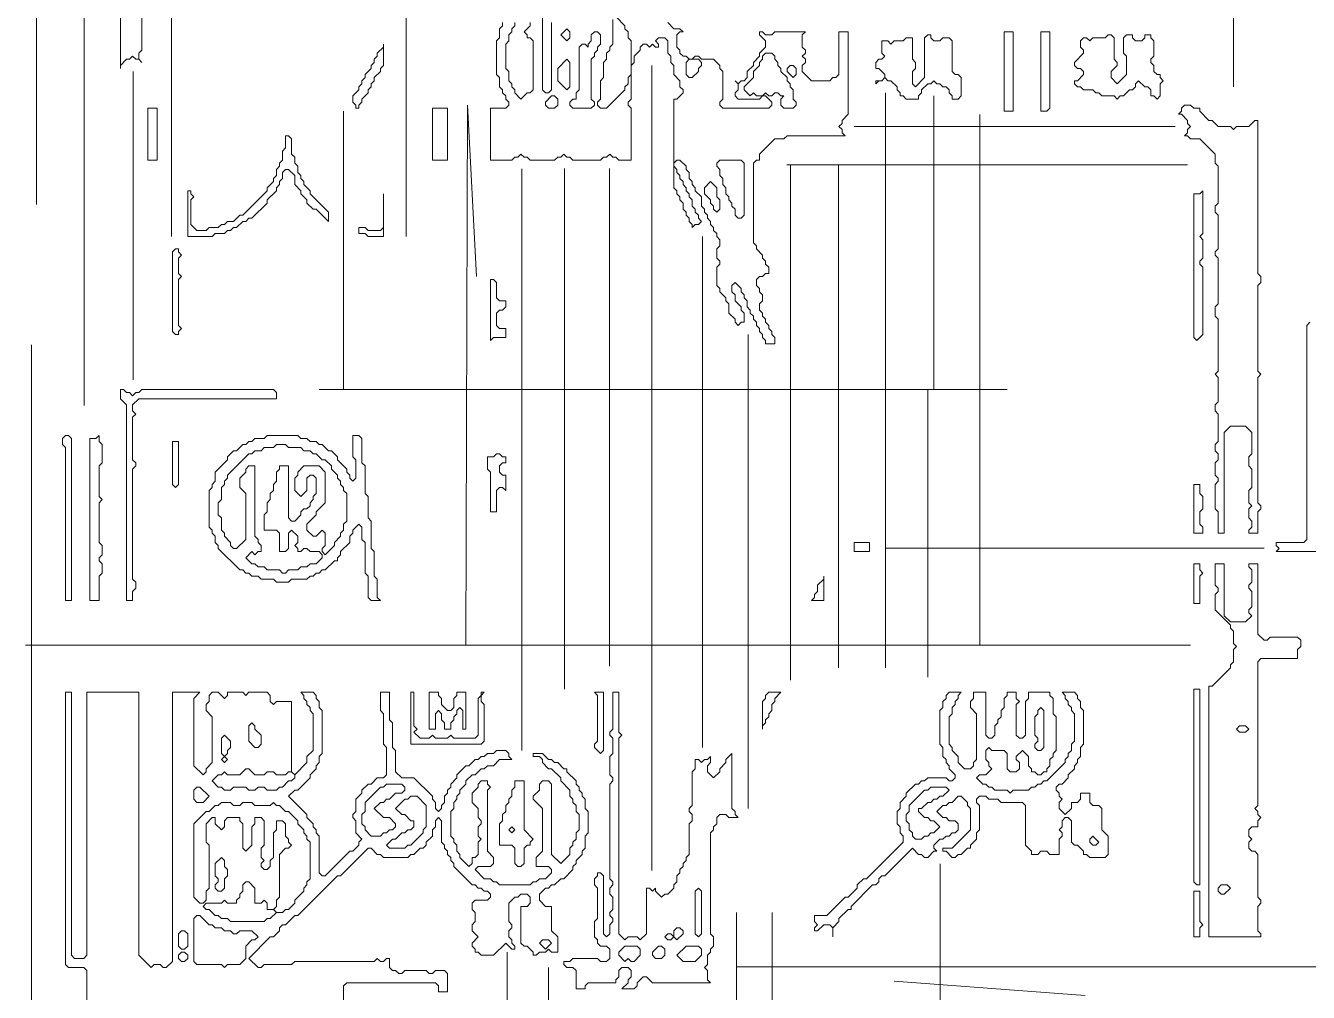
# Model space of a CAD drawing. Header units: millimetres. Extents: x 4 to 412, y 4 to 290.
# Drawn here: x 278.92 to 315.66, y 145.45 to 173.13 of the extents above; entities that cross this region are included whole.
import ezdxf

# ---------------------------------------------------------------- set-up
doc = ezdxf.new("R2010")
doc.units = ezdxf.units.MM
for name, color, linetype, lineweight in [('TRACE_CURVE', 6, 'Continuous', 0), ('TRACE_STRAIGHT', 5, 'Continuous', 0), ('TRACE_TEXT_SYMBOL', 6, 'Continuous', 0)]:
    doc.layers.add(name, color=color, linetype=linetype, lineweight=lineweight)

msp = doc.modelspace()

# ---------------------------------------------------------------- linework, layer by layer
at = {"layer": 'TRACE_CURVE', "color": 6}
for points in [[(292.586, 173.222), (292.586, 173.134), (292.498, 173.047), (292.498, 172.784), (292.411, 172.697), (292.411, 171.733), (292.498, 171.646), (292.498, 171.383), (292.586, 171.295), (292.586, 171.208), (292.673, 171.12), (292.673, 171.033), (292.761, 170.945), (292.761, 170.857), (292.673, 170.77), (292.236, 170.77), (292.236, 169.281), (292.849, 169.281), (292.936, 169.369), (293.024, 169.369), (293.111, 169.456), (293.199, 169.369), (293.286, 169.369), (293.374, 169.281), (294.075, 169.281), (294.162, 169.369), (294.25, 169.369), (294.337, 169.456), (294.425, 169.369), (294.512, 169.369), (294.6, 169.281), (295.388, 169.281), (295.476, 169.369), (295.563, 169.369), (295.651, 169.456), (295.738, 169.369), (295.826, 169.369), (295.914, 169.281), (296.264, 169.281), (296.264, 170.77), (296.176, 170.857), (296.176, 170.945), (296.264, 171.033), (296.264, 171.996), (296.351, 172.084), (296.351, 172.259), (296.527, 172.434), (296.527, 172.521), (296.614, 172.609), (296.702, 172.609), (296.789, 172.521), (296.877, 172.609), (296.965, 172.521), (297.052, 172.521), (297.052, 172.609)], [(293.374, 173.222), (293.374, 173.134), (293.199, 172.959), (293.286, 172.872), (293.286, 172.784), (293.374, 172.784), (293.462, 172.697), (293.462, 171.295), (293.374, 171.208), (293.286, 171.208), (293.111, 171.033), (292.936, 171.208), (292.936, 171.295), (292.849, 171.383), (292.849, 171.471), (292.761, 171.558), (292.761, 171.821), (292.673, 171.908), (292.673, 172.609), (292.761, 172.697), (292.761, 172.872), (292.849, 172.959), (292.849, 173.047), (292.936, 173.134), (292.936, 173.222)], [(293.987, 173.222), (293.987, 171.295), (293.899, 171.208), (293.812, 171.208), (293.724, 171.295), (293.724, 173.397)], [(295.826, 173.397), (296.089, 173.134), (296.089, 173.047), (296.176, 172.959), (296.176, 172.784), (296.264, 172.697), (296.264, 171.733), (296.176, 171.646), (296.176, 171.471), (296.089, 171.383), (296.089, 171.295), (295.563, 170.77), (295.388, 170.77), (295.301, 170.857), (295.301, 170.945), (295.388, 171.033), (295.388, 171.558), (295.476, 171.646), (295.476, 172.084), (295.563, 172.171), (295.563, 172.346), (295.651, 172.434), (295.651, 172.521), (295.738, 172.609), (295.738, 173.31)], [(299.767, 171.996), (299.592, 171.821), (299.592, 171.646), (299.504, 171.558), (299.417, 171.558), (299.329, 171.471), (299.241, 171.558), (299.329, 171.471), (299.329, 171.295), (299.241, 171.208), (299.241, 171.12), (299.329, 171.033), (299.942, 171.033), (300.03, 171.12), (300.117, 171.12), (300.292, 170.945), (300.292, 170.857), (300.205, 170.77), (298.891, 170.77), (298.804, 170.857), (298.804, 170.945), (298.891, 171.033), (298.891, 171.821), (298.804, 171.908), (298.804, 171.996), (298.628, 172.171), (298.278, 172.171), (298.191, 172.259), (298.103, 172.259), (298.015, 172.171), (297.928, 172.171), (297.84, 172.259), (297.753, 172.259), (297.665, 172.346), (297.665, 172.434), (297.578, 172.521), (297.578, 172.872), (297.665, 172.959), (297.753, 172.959), (297.665, 173.047), (297.49, 173.047), (297.315, 173.222)], [(297.052, 172.609), (296.965, 172.697), (297.052, 172.784), (297.227, 172.784), (297.315, 172.697), (297.315, 172.346), (297.402, 172.259), (297.402, 172.084), (297.49, 171.996), (297.49, 171.733), (297.665, 171.558), (297.665, 171.383), (297.753, 171.295), (297.753, 171.208), (297.578, 171.033), (297.49, 171.033), (297.49, 168.493), (297.578, 168.405), (297.578, 168.318), (297.665, 168.23), (297.665, 168.143), (297.753, 168.055), (297.753, 167.88), (297.84, 167.792), (297.84, 167.705), (297.928, 167.617), (297.928, 167.53), (298.015, 167.442), (298.015, 167.355), (298.103, 167.442), (298.191, 167.442), (298.278, 167.53), (298.191, 167.617), (298.191, 167.705), (298.103, 167.792), (298.103, 167.88), (298.015, 167.968), (298.015, 168.143), (297.928, 168.23), (297.928, 168.318), (297.84, 168.405), (297.84, 168.493), (297.753, 168.581), (297.753, 168.668), (297.665, 168.756), (297.665, 168.843), (297.578, 168.931), (297.578, 169.018), (297.49, 169.106), (297.49, 169.194), (297.578, 169.281), (297.665, 169.281), (297.84, 169.106), (297.84, 169.018), (297.928, 168.931), (297.928, 168.756), (298.015, 168.668), (298.015, 168.581), (298.103, 168.493), (298.103, 168.405), (298.278, 168.23), (298.278, 167.968), (298.366, 167.88), (298.366, 167.792)], [(300.03, 164.902), (299.942, 164.99), (299.942, 165.165), (300.03, 165.253), (300.03, 165.428), (299.942, 165.515), (299.942, 165.603), (299.854, 165.691), (299.854, 165.866), (299.942, 165.953), (300.03, 165.953), (300.117, 166.041), (300.205, 166.041), (300.205, 166.216), (300.117, 166.304), (300.117, 166.391), (300.03, 166.479), (300.03, 166.566), (299.854, 166.742), (299.854, 166.829), (299.767, 166.917), (299.767, 169.194), (299.854, 169.281), (299.942, 169.281), (299.942, 169.456), (300.38, 169.894), (300.643, 169.894), (300.73, 169.982), (302.394, 169.982), (302.307, 170.069), (302.307, 170.157), (302.219, 170.244), (302.307, 170.332), (302.307, 170.42), (302.482, 170.595), (302.482, 172.959), (302.219, 172.959), (302.219, 171.733), (302.131, 171.646), (302.044, 171.646), (301.956, 171.558), (301.431, 171.558), (301.168, 171.821), (301.168, 171.996), (301.256, 172.084), (301.256, 172.171), (301.168, 172.259), (301.256, 172.346), (301.256, 172.434), (301.168, 172.521), (301.168, 172.872), (301.256, 172.959), (300.38, 172.959), (300.292, 172.872), (300.117, 172.872), (300.03, 172.959), (299.942, 172.959), (299.942, 172.872), (300.117, 172.697), (300.117, 172.521), (299.942, 172.346), (299.942, 172.259), (299.767, 172.084), (299.767, 171.996)], [(298.366, 167.792), (298.453, 167.705), (298.453, 167.617), (298.541, 167.53), (298.541, 167.442), (298.628, 167.355), (298.628, 167.267), (298.716, 167.179), (298.716, 167.092), (298.804, 167.004), (298.804, 166.829), (298.716, 166.742), (298.716, 166.479), (298.804, 166.391), (298.804, 166.304), (298.716, 166.216), (298.716, 165.691), (298.804, 165.603), (298.804, 165.515), (298.979, 165.34), (298.979, 165.253), (299.066, 165.165), (299.066, 164.902), (299.241, 164.727), (299.241, 164.64), (299.329, 164.552), (299.417, 164.64), (299.504, 164.64), (299.504, 164.902), (299.417, 164.99), (299.417, 165.078), (299.241, 165.253), (299.241, 165.428), (299.154, 165.515), (299.154, 165.691), (299.241, 165.778), (299.417, 165.603), (299.417, 165.515), (299.504, 165.428), (299.504, 165.34), (299.592, 165.253), (299.592, 165.078), (299.679, 164.99), (299.679, 164.902), (299.767, 164.815), (299.767, 164.727), (299.854, 164.64), (299.854, 164.552), (299.942, 164.465), (299.942, 164.377), (300.03, 164.289), (300.03, 164.202), (300.117, 164.114), (300.117, 164.027), (300.38, 164.027), (300.38, 164.202), (300.292, 164.289), (300.292, 164.377), (300.205, 164.465), (300.205, 164.552), (300.117, 164.64), (300.117, 164.727), (300.03, 164.815), (300.03, 164.902)], [(315.705, 164.64), (315.618, 164.552), (315.618, 158.422), (315.53, 158.334), (314.742, 158.334), (314.742, 158.247), (314.83, 158.159), (314.742, 158.072), (320.96, 158.072)], [(280.063, 154.043), (280.063, 146.249), (280.15, 146.162), (280.588, 146.162), (280.676, 146.074), (280.676, 144.76)], [(282.865, 146.162), (282.777, 146.249), (282.602, 146.249), (282.515, 146.162), (282.164, 146.512), (282.164, 154.043), (280.676, 154.043), (280.676, 146.512), (280.588, 146.424), (280.325, 146.424), (280.238, 146.512), (280.238, 154.043), (280.063, 154.043)], [(287.244, 150.102), (287.156, 150.19), (287.156, 150.278), (286.981, 150.453), (286.981, 150.54), (286.456, 151.066), (286.631, 151.241), (286.718, 151.241), (287.069, 151.591), (287.069, 151.679), (287.244, 151.854), (287.244, 151.941), (287.331, 152.029), (287.331, 152.204), (287.419, 152.292), (287.419, 153.518), (287.331, 153.605), (287.331, 153.781), (287.244, 153.868), (287.244, 153.956), (287.156, 154.043), (286.806, 154.043), (286.893, 153.956), (286.893, 153.868), (286.981, 153.781), (286.981, 153.693), (287.069, 153.605), (287.069, 153.518), (287.156, 153.43), (287.156, 152.379), (286.981, 152.204), (286.981, 152.029), (286.631, 151.679), (286.543, 151.766), (286.543, 153.781), (286.105, 153.781), (286.018, 153.693), (285.93, 153.781), (285.93, 153.956), (285.843, 154.043), (285.317, 154.043), (285.23, 153.956), (285.142, 154.043), (284.704, 154.043), (284.704, 153.956), (284.617, 153.868), (284.441, 154.043), (284.266, 154.043), (284.179, 153.956), (284.179, 153.781), (284.091, 153.693), (284.091, 153.518), (284.266, 153.343), (284.266, 152.029), (284.091, 151.854), (284.091, 151.766), (284.004, 151.679), (283.741, 151.941), (283.741, 153.868), (283.916, 154.043), (283.128, 154.043), (283.128, 146.337), (282.953, 146.162), (282.865, 146.162)], [(292.761, 152.204), (292.761, 152.292), (292.673, 152.379), (292.411, 152.379), (292.323, 152.292), (292.148, 152.292), (292.06, 152.204), (291.973, 152.204), (291.885, 152.117), (291.798, 152.117), (291.622, 151.941), (291.535, 151.941), (291.272, 151.679), (291.272, 151.591), (291.097, 151.416), (291.097, 151.328), (291.009, 151.241), (291.009, 151.153), (290.922, 151.066), (290.922, 150.891), (290.834, 150.803), (290.834, 150.715), (290.747, 150.628), (290.659, 150.715), (290.659, 150.891), (290.572, 150.978), (290.572, 151.066), (290.046, 151.591), (289.696, 151.591), (289.521, 151.766), (289.521, 152.379), (289.433, 152.467), (289.433, 153.167), (289.346, 153.255), (289.346, 154.043), (289.083, 154.043), (289.083, 153.518), (289.17, 153.43), (289.17, 152.554), (289.258, 152.467), (289.258, 151.679), (289.17, 151.591), (288.995, 151.591), (288.82, 151.416), (288.733, 151.416), (288.557, 151.241), (288.557, 151.153), (288.382, 150.978), (288.382, 150.628), (288.295, 150.54), (288.295, 150.453), (288.382, 150.365), (288.382, 150.015), (288.557, 149.84), (288.47, 149.752), (288.47, 149.665), (288.295, 149.489), (288.207, 149.489), (287.506, 148.789), (287.419, 148.789), (287.331, 148.876), (287.331, 149.927), (287.244, 150.015), (287.244, 150.102)], [(293.987, 148.876), (293.812, 148.701), (293.637, 148.701), (293.549, 148.614), (293.462, 148.614), (293.374, 148.526), (292.498, 148.526), (292.411, 148.614), (292.323, 148.614), (292.236, 148.701), (292.06, 148.701), (291.798, 148.964), (291.885, 149.051), (292.236, 149.051), (292.323, 149.139), (292.323, 149.314), (292.148, 149.489), (292.148, 151.241), (292.236, 151.328), (292.148, 151.416), (292.148, 151.504), (291.973, 151.504), (291.885, 151.416), (291.885, 151.328), (291.71, 151.153), (291.71, 150.891), (291.885, 150.715), (291.885, 150.453), (291.973, 150.365), (291.973, 150.278), (291.885, 150.19), (291.885, 149.927), (291.973, 149.84), (291.885, 149.752), (291.885, 149.402), (291.798, 149.314), (291.71, 149.314), (291.71, 149.139), (291.622, 149.051), (291.36, 149.314), (291.36, 149.402), (291.272, 149.489), (291.272, 149.665), (291.185, 149.752), (291.185, 149.84), (291.097, 149.927), (291.097, 150.628), (291.185, 150.715), (291.185, 150.891), (291.272, 150.978), (291.272, 151.066), (291.36, 151.153), (291.36, 151.241), (291.535, 151.416), (291.535, 151.504), (291.71, 151.679), (291.798, 151.679), (291.973, 151.854), (292.06, 151.854), (292.148, 151.941), (292.323, 151.941), (292.498, 152.117), (292.849, 152.117), (292.761, 152.204)], [(294.6, 149.051), (294.688, 149.139), (294.688, 149.227), (294.863, 149.402), (294.863, 149.489), (294.95, 149.577), (294.95, 149.927), (295.038, 150.015), (295.038, 150.628), (294.95, 150.715), (294.95, 150.978), (294.863, 151.066), (294.863, 151.153), (294.775, 151.241), (294.775, 151.328), (294.688, 151.416), (294.688, 151.504), (294.425, 151.766), (294.425, 151.854), (294.337, 151.854), (294.162, 152.029), (294.075, 152.029), (293.987, 152.117), (293.899, 152.117), (293.724, 152.292), (293.462, 152.292), (293.462, 152.204), (293.637, 152.204), (293.724, 152.117), (293.724, 152.029), (293.899, 151.854), (293.987, 151.854), (294.25, 151.591), (294.25, 151.504), (294.512, 151.241), (294.512, 151.066), (294.6, 150.978), (294.6, 150.891), (294.688, 150.803), (294.688, 150.628), (294.775, 150.54), (294.775, 150.102), (294.688, 150.015), (294.688, 149.84), (294.6, 149.752), (294.6, 149.665), (294.512, 149.577), (294.512, 149.402), (294.25, 149.139), (293.987, 149.402), (293.987, 151.416), (293.899, 151.504), (293.724, 151.504), (293.637, 151.416), (293.637, 151.241), (293.462, 151.066), (293.462, 150.978), (293.724, 150.715), (293.724, 149.489), (293.549, 149.314), (293.549, 149.051), (293.899, 149.051), (293.987, 148.964), (293.987, 148.876)], [(285.405, 150.19), (285.405, 149.665), (285.23, 149.489), (285.142, 149.577), (285.142, 150.278), (285.054, 150.365), (285.054, 150.453), (284.704, 150.453), (284.617, 150.365), (284.617, 150.19), (284.529, 150.102), (284.354, 150.278), (284.354, 150.453), (284.266, 150.453), (284.091, 150.278), (284.091, 149.752), (284.179, 149.665), (284.179, 148.438), (284.091, 148.351), (284.091, 148.088), (284.004, 148.001), (283.916, 148.001), (283.741, 148.176), (283.741, 150.278), (284.091, 150.628), (284.179, 150.628), (284.354, 150.803), (284.441, 150.803)], [(284.441, 150.803), (284.529, 150.891), (284.792, 150.891), (284.879, 150.803), (285.054, 150.803), (285.142, 150.891), (285.405, 150.891), (285.492, 150.803), (285.93, 150.803), (286.018, 150.891), (286.105, 150.803), (286.193, 150.803), (286.368, 150.628), (286.456, 150.628), (286.718, 150.365), (286.718, 150.278), (286.893, 150.102), (286.893, 150.015), (286.981, 149.927), (286.981, 149.84), (287.069, 149.752), (287.069, 148.701), (286.981, 148.614), (286.981, 148.526), (286.893, 148.438), (286.893, 148.351), (286.631, 148.088), (286.631, 148.001), (286.456, 147.825), (286.368, 147.825), (286.28, 147.738), (286.105, 147.738), (286.018, 147.825), (286.105, 147.913), (286.105, 148.088), (286.193, 148.176), (286.193, 149.402), (286.368, 149.577), (286.456, 149.577), (286.543, 149.665), (286.456, 149.752), (286.456, 149.84), (286.368, 149.927), (286.368, 150.278), (286.28, 150.365), (286.105, 150.365), (286.105, 150.102), (286.018, 150.015), (286.018, 149.314), (285.93, 149.227), (285.93, 149.051), (285.843, 148.964), (285.755, 148.964), (285.667, 149.051), (285.667, 149.139), (285.755, 149.227), (285.667, 149.314), (285.667, 149.577), (285.755, 149.665), (285.755, 150.365), (285.667, 150.453), (285.492, 150.453), (285.492, 150.278), (285.405, 150.19)], [(290.572, 145.986), (290.484, 145.986), (290.396, 146.074), (289.783, 146.074), (289.696, 145.986), (289.608, 145.986), (289.521, 146.074), (289.433, 146.074), (289.346, 146.162), (289.346, 146.424), (289.258, 146.424), (289.17, 146.337), (289.083, 146.337), (288.995, 146.424), (288.908, 146.337), (286.631, 146.337), (286.543, 146.249), (285.755, 146.249), (285.667, 146.162), (285.58, 146.162), (285.317, 146.424), (285.93, 147.037), (286.018, 147.037), (286.193, 147.212), (286.193, 147.3), (286.28, 147.388), (286.368, 147.388), (286.631, 147.65), (286.718, 147.65), (287.857, 148.789), (287.944, 148.789), (288.733, 149.577), (288.82, 149.577), (288.995, 149.402), (289.083, 149.402), (289.17, 149.314), (289.871, 149.314), (289.959, 149.402), (290.046, 149.402), (290.221, 149.577), (290.309, 149.577), (290.396, 149.665), (290.396, 149.752), (290.572, 149.927), (290.572, 150.102), (290.659, 150.19), (290.659, 150.365), (290.747, 150.453), (290.834, 150.365), (290.834, 149.752), (290.922, 149.665), (290.922, 149.577), (291.009, 149.489), (291.009, 149.402), (291.097, 149.314), (291.097, 149.227), (291.185, 149.139), (291.185, 149.051), (291.71, 148.526), (291.798, 148.526), (291.885, 148.438), (291.973, 148.438), (292.06, 148.351), (292.148, 148.351)], [(292.148, 148.351), (292.236, 148.263), (292.236, 148.176), (292.148, 148.088), (291.798, 148.088), (291.71, 148.001), (291.71, 147.825), (291.798, 147.738), (291.798, 147.475), (291.71, 147.388), (291.71, 147.212), (291.885, 147.037), (291.71, 146.862), (291.71, 146.775), (291.798, 146.687), (291.798, 146.599), (291.885, 146.599), (291.973, 146.512), (292.323, 146.512), (292.673, 146.862), (292.849, 146.687), (292.936, 146.687), (292.936, 146.775), (292.849, 146.862), (292.849, 146.95), (292.761, 147.037), (292.761, 147.212), (292.849, 147.3), (292.849, 147.388), (292.761, 147.475), (292.761, 148.001), (292.936, 148.176), (293.024, 148.176), (293.111, 148.263), (293.286, 148.263), (293.374, 148.176), (293.374, 148.001), (293.286, 147.913), (293.111, 147.913), (293.111, 146.862), (293.199, 146.775), (293.286, 146.775), (293.462, 146.599), (293.462, 146.512), (293.549, 146.512), (293.637, 146.599), (293.812, 146.599), (293.899, 146.687), (293.987, 146.599), (294.162, 146.599), (294.162, 147.037), (293.987, 147.212), (293.987, 147.913), (293.812, 147.913), (293.637, 148.088), (293.637, 148.263), (293.812, 148.438), (293.899, 148.438), (293.987, 148.526), (294.075, 148.526), (294.25, 148.701), (294.337, 148.701), (294.6, 148.964), (294.6, 149.051)], [(288.032, 145.111), (288.032, 145.636), (288.12, 145.724), (290.659, 145.724), (290.747, 145.636), (290.747, 145.461), (291.009, 145.461), (291.009, 145.986), (290.922, 146.074), (290.659, 146.074), (290.572, 145.986)]]:
    msp.add_lwpolyline(points, dxfattribs=at)
for points in [[(294.425, 173.047), (294.512, 172.959), (294.512, 172.784), (294.425, 172.697), (294.25, 172.872)], [(295.125, 172.872), (295.213, 172.959), (295.301, 172.959), (295.388, 172.872), (295.388, 172.609), (295.301, 172.521), (295.301, 172.434), (295.213, 172.346), (295.213, 172.259), (295.125, 172.171), (295.125, 171.033), (295.213, 170.945), (295.213, 170.857), (295.125, 170.77), (294.6, 170.77), (294.512, 170.857), (294.512, 170.945), (294.6, 171.033), (294.688, 171.033), (294.688, 171.208), (294.775, 171.295), (294.775, 172.521), (294.863, 172.609), (294.95, 172.609), (295.038, 172.521), (295.038, 172.609), (295.125, 172.697)], [(300.03, 172.259), (300.117, 172.346), (300.292, 172.346), (300.38, 172.259), (300.38, 172.171), (300.467, 172.084), (300.467, 171.996), (300.555, 171.908), (300.555, 171.821), (300.73, 171.646), (300.73, 171.558), (300.818, 171.471), (300.818, 171.383), (300.905, 171.295), (300.905, 171.033), (300.993, 170.945), (300.993, 170.857), (300.905, 170.77), (300.643, 170.77), (300.555, 170.857), (300.555, 171.033), (300.643, 171.12), (300.555, 171.12), (300.467, 171.208), (300.38, 171.208), (300.292, 171.12), (300.205, 171.12), (300.117, 171.208), (300.03, 171.12), (299.854, 171.12), (299.767, 171.208), (299.679, 171.12), (299.504, 171.295), (299.504, 171.383), (299.767, 171.646), (299.767, 171.821), (299.942, 171.996), (299.942, 172.084), (300.03, 172.171)], [(294.425, 172.171), (294.512, 172.084), (294.512, 171.383), (294.425, 171.295), (294.162, 171.558), (294.162, 171.908)], [(297.84, 172.084), (297.928, 172.171), (298.191, 172.171), (298.278, 172.084), (298.278, 171.996), (298.191, 171.908), (298.191, 171.821), (298.015, 171.646), (297.928, 171.646), (297.84, 171.733)], [(300.73, 171.908), (300.818, 171.996), (300.905, 171.996), (300.993, 171.908), (300.993, 171.733), (300.905, 171.646), (300.73, 171.821)], [(293.987, 171.12), (294.075, 171.12), (294.162, 171.033), (294.162, 170.857), (294.075, 170.77), (293.899, 170.77), (293.812, 170.857), (293.812, 170.945)], [(298.716, 169.194), (298.804, 169.281), (299.417, 169.281), (299.504, 169.194), (299.504, 167.705), (299.417, 167.617), (299.329, 167.617), (299.241, 167.705), (299.241, 167.88), (299.154, 167.968), (299.154, 168.055), (299.066, 168.143), (299.066, 168.23), (298.979, 168.318), (298.979, 168.493), (298.891, 168.581), (298.891, 168.756), (298.804, 168.843), (298.804, 169.018), (298.716, 169.106)], [(298.541, 168.668), (298.716, 168.493), (298.716, 168.23), (298.804, 168.143), (298.804, 167.88), (298.716, 167.792), (298.628, 167.88), (298.628, 167.968), (298.541, 168.055), (298.541, 168.143), (298.366, 168.318), (298.366, 168.493)], [(285.317, 153.08), (285.405, 153.167), (285.492, 153.08), (285.492, 152.992), (285.667, 152.817), (285.667, 152.554), (285.58, 152.467), (285.492, 152.467), (285.317, 152.642)], [(284.529, 152.73), (284.617, 152.817), (284.792, 152.642), (284.792, 152.467), (284.704, 152.379), (284.704, 152.292), (284.617, 152.204), (284.529, 152.292)], [(284.529, 152.117), (284.617, 152.204), (284.704, 152.117), (284.617, 152.029)], [(285.23, 151.854), (285.317, 151.854), (285.492, 151.679), (285.755, 151.679), (285.843, 151.766), (286.018, 151.766), (286.105, 151.679), (286.368, 151.679), (286.456, 151.766), (286.543, 151.766), (286.631, 151.679), (286.631, 151.591), (286.543, 151.504), (286.456, 151.504), (286.28, 151.328), (286.193, 151.328), (286.105, 151.241), (285.843, 151.241), (285.755, 151.328), (285.58, 151.328), (285.492, 151.241), (285.317, 151.241), (285.23, 151.328), (284.879, 151.328), (284.792, 151.241), (284.617, 151.241), (284.529, 151.328), (284.441, 151.328), (284.266, 151.504), (284.441, 151.679), (284.529, 151.679), (284.617, 151.766), (284.704, 151.679), (285.054, 151.679)], [(289.17, 151.328), (289.258, 151.416), (289.696, 151.416), (289.783, 151.328), (289.783, 151.241), (289.696, 151.153), (289.521, 151.153), (289.346, 150.978), (289.258, 150.978), (289.17, 150.891), (289.083, 150.891), (288.908, 150.715), (289.17, 150.453), (289.346, 150.453), (289.521, 150.278), (289.521, 150.19), (289.433, 150.102), (289.346, 150.102), (289.258, 150.015), (289.17, 150.015), (289.083, 149.927), (288.82, 149.927), (288.645, 150.102), (288.645, 150.19), (288.557, 150.278), (288.557, 150.54), (288.645, 150.628), (288.645, 150.891), (289.083, 151.328)], [(283.741, 151.241), (283.828, 151.328), (283.916, 151.328), (284.179, 151.066), (284.004, 150.891), (283.828, 150.891), (283.741, 150.978)], [(289.871, 150.978), (289.959, 151.066), (290.134, 151.066), (290.396, 150.803), (290.396, 150.19), (290.309, 150.102), (290.309, 150.015), (289.959, 149.665), (289.871, 149.665), (289.783, 149.577), (289.346, 149.577), (289.258, 149.665), (289.433, 149.84), (289.521, 149.84), (289.696, 150.015), (289.783, 150.015), (289.871, 150.102), (289.959, 150.102), (290.046, 150.19), (290.046, 150.365), (289.959, 150.365), (289.783, 150.54), (289.696, 150.54), (289.521, 150.715), (289.783, 150.978)], [(284.529, 149.314), (284.617, 149.227), (284.617, 149.051), (284.704, 148.964), (284.704, 148.789), (284.617, 148.701), (284.617, 148.438), (284.529, 148.351), (284.441, 148.351), (284.354, 148.438), (284.354, 148.526), (284.441, 148.614), (284.441, 148.701), (284.354, 148.789), (284.354, 149.139)], [(285.142, 148.526), (285.23, 148.614), (285.317, 148.614), (285.492, 148.438), (285.492, 148.001), (285.667, 148.001), (285.755, 148.088), (285.843, 148.001), (285.843, 147.825), (286.018, 147.825), (286.105, 147.738), (285.93, 147.563), (285.843, 147.563), (285.755, 147.475), (284.792, 147.475), (284.704, 147.563), (284.529, 147.563), (284.441, 147.65), (284.354, 147.65), (284.179, 147.825), (284.091, 147.825), (284.004, 147.913), (284.091, 148.001), (284.529, 148.001), (284.617, 148.088), (284.704, 148.001), (284.967, 148.001), (284.967, 148.088), (285.054, 148.176), (285.054, 148.263), (285.142, 148.351)], [(283.741, 147.563), (283.828, 147.65), (283.916, 147.65), (284.179, 147.388), (284.266, 147.388), (284.354, 147.3), (284.529, 147.3), (284.617, 147.212), (284.792, 147.212), (284.879, 147.125), (284.967, 147.125), (285.054, 147.212), (285.405, 147.212), (285.58, 147.037), (285.492, 146.95), (285.405, 146.95), (285.23, 146.775), (285.23, 146.424), (285.054, 146.249), (284.704, 146.249), (284.617, 146.162), (284.529, 146.249), (283.828, 146.249), (283.741, 146.337)], [(283.303, 147.125), (283.39, 147.212), (283.478, 147.212), (283.566, 147.125), (283.566, 146.775), (283.478, 146.687), (283.39, 146.687), (283.303, 146.775)], [(293.637, 146.862), (293.724, 146.95), (293.899, 146.95), (293.987, 146.862), (293.812, 146.687)], [(283.303, 146.512), (283.39, 146.599), (283.478, 146.599), (283.566, 146.512), (283.566, 146.424), (283.478, 146.337), (283.39, 146.337), (283.303, 146.424)]]:
    msp.add_lwpolyline(points, close=True, dxfattribs=at)
at = {"layer": 'TRACE_STRAIGHT', "color": 5}
for p, q in [((279.232, 189.418), (279.232, 168.017)), ((313.516, 186.533), (313.516, 171.383)), ((283.106, 179.615), (283.106, 167.092)), ((280.598, 177.169), (280.598, 162.259)), ((289.827, 173.835), (289.827, 167.092)), ((296.86, 171.991), (296.86, 148.941)), ((282.008, 171.821), (282.008, 162.99)), ((303.549, 171.209), (303.549, 154.745)), ((291.534, 155.395), (291.579, 170.858)), ((291.579, 170.858), (291.841, 165.953)), ((304.934, 171.12), (304.934, 162.713)), ((288.032, 170.682), (288.032, 162.713)), ((306.25, 170.594), (306.25, 155.395)), ((302.657, 170.244), (311.852, 170.244)), ((293.131, 169.035), (293.131, 152.379)), ((294.357, 169.04), (294.357, 154.131)), ((295.65, 169.04), (295.65, 154.787)), ((300.726, 169.15), (312.198, 169.15)), ((300.832, 169.15), (300.832, 154.394)), ((302.206, 169.15), (302.206, 154.745)), ((298.306, 167.092), (298.306, 152.467)), ((299.617, 164.289), (299.617, 150.715)), ((279.09, 163.994), (279.09, 141.121)), ((287.331, 162.713), (307.036, 162.713)), ((304.759, 162.713), (304.759, 154.481)), ((303.549, 158.167), (314.392, 158.167)), ((278.924, 155.395), (312.29, 155.395)), ((305.118, 149.128), (305.118, 143.873)), ((299.284, 147.738), (299.284, 134.513)), ((300.303, 147.738), (300.303, 106.403)), ((292.717, 146.599), (292.717, 140.907)), ((293.899, 146.162), (293.899, 138.367)), ((299.284, 146.183), (322.843, 146.183)), ((303.795, 145.767), (309.269, 145.357))]:
    msp.add_line(p, q, dxfattribs=at)
at = {"layer": 'TRACE_TEXT_SYMBOL', "color": 6}
for points in [[(281.639, 176.637), (281.639, 171.908), (281.639, 171.996), (281.814, 172.171), (281.902, 172.171), (281.989, 172.259), (282.077, 172.171), (282.164, 172.171), (282.252, 172.084), (282.164, 172.171), (282.164, 172.346), (282.252, 172.434), (282.252, 174.973), (282.34, 175.061), (282.69, 175.061), (282.69, 175.149), (282.602, 175.236), (282.515, 175.236), (282.427, 175.149), (282.34, 175.149), (282.252, 175.236), (282.252, 176.637)], [(306.948, 172.959), (306.948, 170.682), (307.211, 170.682), (307.211, 172.959)], [(307.999, 172.959), (307.999, 170.682), (308.174, 170.682), (308.262, 170.77), (308.262, 172.959)], [(289.17, 172.609), (289.17, 172.521), (288.995, 172.346), (288.995, 172.259), (288.908, 172.171), (288.908, 172.084), (288.82, 171.996), (288.82, 171.908), (288.645, 171.733), (288.645, 171.646), (288.557, 171.558), (288.557, 171.471), (288.47, 171.383), (288.47, 171.295), (288.295, 171.12), (288.295, 170.945), (288.382, 170.857), (288.382, 170.77), (288.47, 170.77), (288.47, 170.857), (288.557, 170.945), (288.557, 171.033), (288.733, 171.208), (288.733, 171.295), (288.82, 171.383), (288.82, 171.471), (288.908, 171.558), (288.908, 171.646), (289.083, 171.821), (289.083, 171.908), (289.17, 171.996)], [(282.427, 170.77), (282.427, 169.281), (282.69, 169.281), (282.69, 170.77)], [(290.572, 170.77), (290.572, 169.281), (291.009, 169.281), (291.009, 170.77)], [(289.17, 168.318), (289.17, 167.355), (289.083, 167.267), (288.733, 167.267), (288.645, 167.355), (288.47, 167.355), (288.47, 167.179), (288.645, 167.179), (288.733, 167.092), (289.17, 167.092)], [(312.64, 168.405), (312.553, 168.318), (312.378, 168.318), (312.378, 164.202), (312.465, 164.114), (312.64, 164.289), (312.64, 166.216), (312.553, 166.304), (312.553, 166.391), (312.64, 166.479), (312.64, 167.004), (312.553, 167.092), (312.64, 167.179)], [(283.215, 166.742), (283.128, 166.654), (283.128, 164.377), (283.215, 164.289), (283.303, 164.289), (283.303, 164.377), (283.39, 164.465), (283.303, 164.552), (283.303, 165.866), (283.39, 165.953), (283.303, 166.041), (283.303, 166.479), (283.39, 166.566), (283.303, 166.654), (283.303, 166.742)], [(292.236, 165.866), (292.236, 164.114), (292.323, 164.202), (292.673, 164.202), (292.673, 164.465), (292.498, 164.465), (292.411, 164.552), (292.411, 164.902), (292.498, 164.99), (292.586, 164.99), (292.673, 165.078), (292.673, 165.253), (292.498, 165.253), (292.411, 165.34), (292.411, 165.778), (292.323, 165.866)], [(281.639, 162.713), (281.639, 162.45), (281.814, 162.275), (281.814, 156.67), (281.989, 156.67), (281.989, 156.933), (282.077, 157.021), (282.077, 157.196), (281.989, 157.283), (281.989, 160.436), (282.077, 160.524), (282.077, 160.611), (281.989, 160.699), (281.989, 161.925), (282.077, 162.012), (281.989, 162.1), (281.989, 162.275), (282.164, 162.45), (286.105, 162.45), (286.105, 162.626), (286.018, 162.713), (282.252, 162.713), (282.164, 162.626), (282.077, 162.626), (281.989, 162.538), (281.902, 162.626), (281.814, 162.626), (281.727, 162.713)], [(280.063, 161.399), (279.975, 161.312), (279.975, 161.137), (280.063, 161.049), (280.063, 156.67), (280.238, 156.67), (280.238, 161.312), (280.15, 161.399)], [(281.026, 161.399), (280.938, 161.312), (280.763, 161.312), (280.763, 156.67), (281.026, 156.67), (281.026, 157.371), (281.114, 157.459), (281.114, 157.721), (281.026, 157.809), (281.026, 157.896), (281.114, 157.984), (281.114, 158.247), (281.026, 158.334), (281.026, 159.473), (281.114, 159.56), (281.026, 159.648), (281.026, 160.524), (281.114, 160.611), (281.114, 161.137), (281.026, 161.224)], [(283.128, 161.224), (283.128, 159.998), (283.215, 159.911), (283.303, 159.998), (283.303, 161.224)], [(292.411, 160.874), (292.323, 160.786), (292.148, 160.786), (292.148, 160.436), (292.236, 160.349), (292.236, 159.21), (292.411, 159.21), (292.411, 159.823), (292.498, 159.911), (292.586, 159.911), (292.673, 159.823), (292.673, 160.261), (292.586, 160.261), (292.498, 160.349), (292.498, 160.524), (292.586, 160.611), (292.673, 160.611), (292.673, 160.786), (292.586, 160.786), (292.498, 160.874)], [(312.378, 159.998), (312.378, 158.597), (312.64, 158.597), (312.64, 158.772), (312.553, 158.86), (312.553, 159.21), (312.64, 159.298), (312.64, 159.648), (312.553, 159.736), (312.553, 159.998)], [(302.657, 158.334), (302.657, 158.072), (303.095, 158.072), (303.095, 158.334)], [(312.378, 157.721), (312.378, 156.583), (312.553, 156.583), (312.553, 157.371), (312.64, 157.459), (312.553, 157.546), (312.553, 157.721)], [(301.781, 157.371), (301.781, 157.283), (301.606, 157.108), (301.606, 156.933), (301.518, 156.846), (301.518, 156.758), (301.431, 156.67), (301.781, 156.67)], [(289.959, 154.043), (289.959, 152.554), (291.973, 152.554), (292.06, 152.642), (292.06, 153.693), (291.973, 153.781), (291.973, 153.956), (292.06, 154.043), (291.973, 154.043), (291.973, 153.956), (291.885, 153.868), (291.885, 152.817), (291.798, 152.73), (291.185, 152.73), (291.097, 152.817), (291.009, 152.73), (290.659, 152.73), (290.572, 152.817), (290.484, 152.73), (290.221, 152.73), (290.046, 152.905), (290.134, 152.992), (290.046, 153.08), (290.046, 154.043)], [(290.484, 154.043), (290.484, 152.992), (290.659, 152.992), (290.659, 153.43), (290.747, 153.518), (290.834, 153.43), (290.834, 153.255), (290.922, 153.167), (290.922, 152.992), (291.097, 152.992), (291.097, 153.167), (291.185, 153.255), (291.185, 153.343), (291.272, 153.43), (291.272, 153.518), (291.36, 153.605), (291.447, 153.518), (291.447, 152.992), (291.535, 152.992), (291.535, 154.043), (291.272, 154.043), (291.272, 153.956), (291.185, 153.868), (291.185, 153.605), (291.097, 153.518), (291.009, 153.518), (290.834, 153.693), (290.834, 153.868), (290.747, 153.956), (290.747, 154.043)], [(295.213, 154.043), (295.301, 153.956), (295.301, 152.642), (295.213, 152.554), (295.213, 152.467), (295.388, 152.292), (295.476, 152.379), (295.476, 154.043)], [(300.205, 154.043), (300.117, 153.956), (300.117, 153.868), (300.03, 153.781), (300.03, 152.992), (300.03, 153.08), (300.117, 153.167), (300.117, 153.255), (300.205, 153.343), (300.205, 153.43), (300.292, 153.518), (300.292, 153.693), (300.38, 153.781), (300.38, 153.868), (300.555, 154.043)], [(312.378, 154.131), (312.378, 148.614), (312.465, 148.526), (312.553, 148.526), (312.553, 154.131)], [(307.911, 153.518), (307.999, 153.605), (308.086, 153.518), (308.086, 152.467), (307.999, 152.379), (307.911, 152.379), (307.824, 152.467), (307.824, 152.554), (307.911, 152.642), (307.911, 152.73), (307.824, 152.817), (307.824, 153.343), (307.911, 153.43)], [(313.604, 152.992), (313.691, 153.08), (313.866, 153.08), (313.954, 152.992), (313.866, 152.905), (313.691, 152.905)], [(292.936, 151.504), (292.936, 151.328), (292.849, 151.241), (292.849, 151.066), (292.761, 150.978), (292.761, 150.891), (292.673, 150.803), (292.673, 150.628), (292.586, 150.54), (292.586, 150.365), (292.498, 150.278), (292.498, 149.665), (292.849, 149.665), (292.936, 149.577), (292.936, 149.139), (293.024, 149.051), (293.111, 149.051), (293.199, 149.139), (293.199, 149.577), (293.286, 149.665), (293.374, 149.665), (293.374, 149.752), (293.462, 149.84), (293.199, 150.102), (293.199, 151.504)], [(304.759, 151.241), (304.846, 151.328), (305.284, 151.328), (305.372, 151.241), (305.196, 151.066), (305.109, 151.066), (305.021, 150.978), (304.934, 150.978), (304.846, 150.891), (304.759, 150.891), (304.583, 150.715), (304.496, 150.715), (304.496, 150.628), (304.671, 150.453), (304.759, 150.453), (304.846, 150.365), (304.934, 150.365), (305.109, 150.19), (304.934, 150.015), (304.846, 150.015), (304.759, 149.927), (304.671, 149.927), (304.583, 149.84), (304.408, 149.84), (304.321, 149.927), (304.321, 150.015), (304.233, 150.102), (304.233, 150.278), (304.146, 150.365), (304.146, 150.54), (304.233, 150.628), (304.233, 150.803), (304.671, 151.241)], [(292.761, 150.102), (292.849, 150.19), (292.936, 150.102), (292.849, 150.015)], [(309.4, 149.84), (309.488, 149.927), (309.663, 149.752), (309.575, 149.665), (309.488, 149.665), (309.4, 149.752)], [(298.103, 148.351), (298.191, 148.438), (298.278, 148.351), (298.278, 147.125), (298.191, 147.037), (298.103, 147.125)], [(313.078, 148.438), (313.166, 148.526), (313.341, 148.526), (313.428, 148.438), (313.253, 148.263), (313.166, 148.263), (313.078, 148.351)], [(312.378, 148.351), (312.378, 147.037), (312.553, 147.037), (312.553, 147.3), (312.64, 147.388), (312.553, 147.475), (312.553, 148.351)], [(297.227, 147.037), (297.315, 147.125), (297.402, 147.125), (297.49, 147.037), (297.402, 146.95), (297.315, 146.95)], [(297.49, 147.212), (297.578, 147.3), (297.665, 147.3), (297.753, 147.212), (297.753, 147.125), (297.578, 146.95), (297.49, 147.037)], [(296.089, 146.775), (296.439, 146.775), (296.527, 146.687), (296.527, 146.512), (296.351, 146.337), (296.264, 146.337), (296.176, 146.424), (296.089, 146.337), (295.914, 146.512), (295.914, 146.599)], [(297.052, 146.775), (297.14, 146.775), (297.227, 146.687), (297.227, 146.512), (297.14, 146.424), (296.965, 146.424), (296.877, 146.512), (296.877, 146.599)], [(297.84, 146.775), (298.191, 146.775), (298.278, 146.687), (298.278, 146.512), (298.103, 146.337), (297.753, 146.337), (297.578, 146.512)]]:
    msp.add_lwpolyline(points, close=True, dxfattribs=at)
for points in [[(304.759, 172.872), (304.671, 172.784), (304.671, 171.646), (304.408, 171.383), (304.321, 171.471), (304.321, 171.821), (304.408, 171.908), (304.408, 172.084), (304.321, 172.171), (304.321, 172.784), (304.146, 172.784), (304.058, 172.697), (303.795, 172.697), (303.708, 172.609), (303.62, 172.697), (303.445, 172.697), (303.445, 172.346), (303.533, 172.259), (303.445, 172.171), (303.357, 172.171), (303.27, 172.084), (303.27, 171.908), (303.357, 171.908), (303.533, 171.733), (303.533, 171.646), (303.445, 171.558), (303.27, 171.558), (303.27, 171.471), (303.357, 171.558), (303.445, 171.558), (303.533, 171.646), (303.62, 171.558), (303.708, 171.558), (303.883, 171.383), (303.883, 171.295), (303.97, 171.208), (303.97, 171.12), (304.058, 171.12), (304.146, 171.033), (304.496, 171.033), (304.496, 171.12), (304.583, 171.208), (304.583, 171.295), (304.759, 171.471), (304.846, 171.471), (304.934, 171.558), (305.021, 171.471), (305.109, 171.471), (305.196, 171.383), (305.284, 171.383), (305.372, 171.295), (305.372, 171.208), (305.459, 171.12), (305.459, 171.033), (305.634, 171.033), (305.722, 171.12), (305.722, 171.646), (305.634, 171.733), (305.547, 171.733), (305.459, 171.821), (305.459, 172.697), (305.372, 172.784), (305.196, 172.784), (305.109, 172.697)], [(305.109, 172.697), (304.934, 172.697), (304.846, 172.784), (304.846, 172.872), (304.759, 172.872)], [(309.926, 172.872), (309.838, 172.784), (309.488, 172.784), (309.4, 172.697), (309.312, 172.784), (309.225, 172.784), (309.137, 172.697), (309.137, 172.521), (309.225, 172.434), (309.225, 172.346), (308.962, 172.084), (308.962, 171.996), (309.05, 171.908), (309.137, 171.908), (309.225, 171.821), (309.225, 171.733), (309.05, 171.558), (308.962, 171.558), (308.962, 171.471), (309.05, 171.383), (309.137, 171.383), (309.225, 171.295), (309.488, 171.295), (309.575, 171.208), (309.663, 171.208), (309.75, 171.12), (310.101, 171.12), (310.188, 171.033), (310.276, 171.12), (310.363, 171.12), (310.539, 171.295), (310.626, 171.295), (310.714, 171.383), (310.714, 171.471), (310.801, 171.558), (310.976, 171.383), (311.064, 171.383), (311.152, 171.295), (311.152, 171.12), (311.239, 171.12), (311.327, 171.033), (311.414, 171.12), (311.414, 171.471), (311.502, 171.558), (311.414, 171.646), (311.414, 171.733), (311.327, 171.733), (311.239, 171.821), (311.239, 171.996), (311.152, 172.084), (311.152, 172.171), (311.239, 172.259), (311.239, 172.697), (311.152, 172.784), (311.152, 172.872), (310.976, 172.872), (310.976, 172.784), (310.889, 172.697), (310.714, 172.697), (310.626, 172.784), (310.626, 172.872), (310.451, 172.872), (310.363, 172.784), (310.363, 172.346)], [(310.363, 172.346), (310.451, 172.259), (310.451, 171.733), (310.188, 171.471), (310.013, 171.646), (310.013, 171.821), (310.188, 171.996), (310.188, 172.084), (310.101, 172.171), (310.101, 172.784), (310.013, 172.872), (309.926, 172.872)], [(312.115, 170.857), (312.027, 170.77), (312.027, 170.682), (311.94, 170.595), (312.027, 170.595), (312.202, 170.42), (312.202, 170.332), (312.29, 170.244), (312.202, 170.157), (312.202, 170.069), (312.115, 169.982), (312.202, 169.982), (312.29, 169.894), (312.553, 169.894), (312.991, 169.456), (312.991, 169.194), (313.078, 169.106), (313.078, 168.055), (312.991, 167.968), (312.991, 167.792), (313.078, 167.705), (313.078, 166.742), (312.991, 166.654), (312.991, 166.566), (313.078, 166.479), (313.078, 165.165), (312.991, 165.078), (312.991, 164.815), (313.078, 164.727), (313.078, 163.239), (312.991, 163.151), (313.078, 163.063), (313.078, 162.363), (312.991, 162.275), (312.991, 162.1), (313.078, 162.012), (313.078, 161.224), (312.991, 161.137), (312.991, 160.962), (313.078, 160.874), (313.078, 160.699), (312.991, 160.611), (312.991, 160.261), (313.078, 160.173), (313.078, 160.086), (312.991, 159.998), (312.991, 159.298), (313.078, 159.21), (313.078, 158.597), (313.253, 158.597), (313.253, 161.487), (313.428, 161.662), (313.866, 161.662), (314.042, 161.487), (314.042, 160.874), (313.954, 160.786), (313.954, 160.524), (314.042, 160.436), (314.042, 159.911), (313.954, 159.823), (313.954, 159.473), (314.042, 159.385), (313.954, 159.298), (313.954, 159.035)], [(313.954, 159.035), (314.042, 158.947), (314.042, 158.772), (313.954, 158.685), (313.954, 158.597), (314.217, 158.597), (314.217, 159.21), (314.304, 159.298), (314.304, 159.385), (314.217, 159.473), (314.217, 163.063), (314.304, 163.151), (314.217, 163.239), (314.217, 165.691), (314.304, 165.778), (314.304, 165.953), (314.217, 166.041), (314.217, 170.42), (314.129, 170.42), (313.954, 170.244), (313.604, 170.244), (313.516, 170.157), (313.428, 170.244), (313.078, 170.244), (312.903, 170.42), (312.815, 170.42), (312.553, 170.682), (312.553, 170.77), (312.378, 170.77), (312.29, 170.857), (312.115, 170.857)], [(286.368, 169.982), (286.368, 169.631), (286.28, 169.544), (286.28, 169.281), (286.193, 169.194), (286.193, 169.106), (286.105, 169.018), (286.105, 168.843), (286.018, 168.756), (286.018, 168.668), (285.843, 168.493), (285.843, 168.405), (285.142, 167.705), (285.054, 167.705), (284.879, 167.53), (284.704, 167.53), (284.617, 167.442), (284.529, 167.442), (284.441, 167.355), (284.179, 167.355), (284.091, 167.267), (283.828, 167.267), (283.653, 167.442), (283.653, 168.143), (283.741, 168.23), (283.653, 168.318), (283.653, 168.405), (283.566, 168.405), (283.566, 167.092), (284.266, 167.092), (284.354, 167.179), (284.617, 167.179), (284.704, 167.267), (284.792, 167.267), (284.879, 167.355), (284.967, 167.355), (285.142, 167.53), (285.23, 167.53), (285.317, 167.617), (285.405, 167.617), (285.843, 168.055), (285.843, 168.143), (286.105, 168.405), (286.105, 168.493), (286.193, 168.581), (286.193, 168.668), (286.28, 168.756), (286.28, 168.931), (286.368, 169.018), (286.456, 169.018), (286.631, 168.843), (286.631, 168.581), (286.806, 168.405), (286.806, 168.318), (286.981, 168.143), (286.981, 168.055), (287.156, 167.88), (287.244, 167.88), (287.594, 167.53), (287.594, 167.792), (287.069, 168.318), (287.069, 168.405), (286.893, 168.581), (286.893, 168.668)], [(286.893, 168.668), (286.806, 168.756), (286.806, 168.843), (286.718, 168.931), (286.718, 169.106), (286.631, 169.194), (286.631, 169.369), (286.543, 169.456), (286.543, 169.894), (286.456, 169.982), (286.368, 169.982)], [(285.843, 161.399), (285.755, 161.312), (285.492, 161.312), (285.405, 161.224), (285.317, 161.224), (285.23, 161.137), (285.142, 161.137), (284.967, 160.962), (284.879, 160.962), (284.704, 160.786), (284.704, 160.699), (284.354, 160.349), (284.354, 160.086), (284.266, 159.998), (284.266, 159.911), (284.179, 159.823), (284.179, 158.772), (284.266, 158.685), (284.266, 158.597), (284.354, 158.51), (284.354, 158.334), (284.441, 158.247), (284.441, 158.159), (285.054, 157.546), (285.142, 157.546), (285.23, 157.459), (285.317, 157.459), (285.405, 157.371), (285.58, 157.371), (285.667, 157.283), (286.018, 157.283), (286.105, 157.196), (286.456, 157.196), (286.543, 157.283), (286.981, 157.283), (287.069, 157.371), (287.156, 157.371), (287.244, 157.459), (287.331, 157.459), (287.419, 157.546), (287.506, 157.546), (287.769, 157.809), (287.857, 157.809), (287.857, 157.896), (287.944, 157.984), (287.944, 158.072), (288.207, 158.334), (288.207, 158.51), (288.295, 158.597), (288.295, 158.685), (288.47, 158.86), (288.557, 158.772), (288.557, 158.422), (288.645, 158.334), (288.645, 157.459), (288.733, 157.371), (288.733, 156.758), (288.82, 156.67), (289.083, 156.67), (288.995, 156.758), (288.995, 157.283), (288.908, 157.371), (288.908, 158.072), (288.82, 158.159)], [(288.82, 158.159), (288.82, 158.947), (288.733, 159.035), (288.733, 159.648), (288.645, 159.736), (288.645, 160.524), (288.557, 160.611), (288.557, 161.312), (288.47, 161.399), (288.295, 161.399), (288.295, 160.786), (288.382, 160.699), (288.382, 160.173), (288.295, 160.086), (288.207, 160.173), (288.207, 160.261), (288.12, 160.349), (288.12, 160.436), (287.857, 160.699), (287.857, 160.786), (287.682, 160.962), (287.594, 160.962), (287.419, 161.137), (287.331, 161.137), (287.244, 161.224), (287.069, 161.224), (286.981, 161.312), (286.806, 161.312), (286.718, 161.399), (285.843, 161.399)], [(285.23, 159.736), (285.23, 158.422), (284.967, 158.159), (284.879, 158.159), (284.792, 158.247), (284.792, 158.334), (284.617, 158.51), (284.617, 158.597), (284.529, 158.685), (284.529, 159.035), (284.441, 159.123), (284.441, 159.473), (284.529, 159.56), (284.529, 159.911), (284.617, 159.998), (284.617, 160.086), (284.704, 160.173), (284.704, 160.261), (285.317, 160.874), (285.405, 160.874), (285.492, 160.962), (285.667, 160.962), (285.755, 161.049), (286.018, 161.049)], [(286.018, 161.049), (286.105, 161.137), (286.368, 161.137), (286.456, 161.049), (286.806, 161.049), (286.893, 160.962), (287.069, 160.962), (287.156, 160.874), (287.244, 160.874), (287.419, 160.699), (287.506, 160.699), (287.682, 160.524), (287.682, 160.436), (287.857, 160.261), (287.857, 160.173), (287.944, 160.086), (287.944, 159.998), (288.032, 159.911), (288.032, 159.823), (288.12, 159.736), (288.12, 158.947), (288.032, 158.86), (288.032, 158.685), (287.944, 158.597), (287.944, 158.51), (287.769, 158.334), (287.769, 158.247), (287.506, 157.984), (287.419, 158.072), (287.419, 158.159), (287.506, 158.247), (287.506, 158.597), (287.419, 158.685), (287.244, 158.51), (287.156, 158.51), (286.981, 158.685), (286.981, 158.86), (287.244, 159.123), (287.244, 159.21), (287.506, 159.473), (287.506, 160.349), (287.331, 160.524), (286.893, 160.524), (286.718, 160.349), (286.718, 160.261), (286.631, 160.173), (286.631, 159.823), (286.806, 159.648), (286.981, 159.823), (286.981, 160.173), (287.069, 160.261), (287.156, 160.261), (287.244, 160.173), (287.244, 159.736), (287.156, 159.648), (287.156, 159.56), (287.069, 159.473), (287.069, 159.385), (286.981, 159.298), (286.893, 159.298), (286.806, 159.21), (286.806, 159.123), (286.631, 158.947), (286.543, 158.947)], [(286.543, 158.947), (286.456, 159.035), (286.456, 160.524), (286.193, 160.524), (286.193, 160.436), (286.105, 160.349), (286.105, 160.086), (286.018, 159.998), (286.018, 159.823), (285.93, 159.736), (285.93, 159.56), (285.843, 159.473), (285.843, 159.21), (285.755, 159.123), (285.755, 158.685), (286.105, 158.685), (286.193, 158.597), (286.193, 158.072), (286.368, 158.072), (286.456, 158.159), (286.456, 158.597), (286.543, 158.685), (286.718, 158.51), (286.718, 158.334), (286.631, 158.247), (286.718, 158.159), (286.718, 158.072), (286.806, 158.072), (286.893, 158.159), (286.981, 158.159), (287.069, 158.072), (287.331, 158.072), (287.419, 157.984), (287.419, 157.896), (287.244, 157.721), (287.069, 157.721), (286.981, 157.634), (286.806, 157.634), (286.718, 157.546), (286.456, 157.546), (286.368, 157.459), (286.28, 157.459), (286.193, 157.546), (285.843, 157.546), (285.755, 157.634), (285.58, 157.634), (285.492, 157.721), (285.405, 157.721), (285.23, 157.896), (285.405, 158.072), (285.492, 157.984), (285.58, 158.072), (285.667, 158.072), (285.667, 158.247), (285.58, 158.334), (285.58, 158.422), (285.492, 158.51), (285.492, 160.524), (285.317, 160.524), (285.23, 160.436), (285.23, 160.349), (285.054, 160.173), (285.054, 159.911), (285.23, 159.736)], [(312.991, 157.721), (312.991, 157.108), (313.078, 157.021), (313.078, 156.933), (312.991, 156.846), (312.991, 156.408), (313.428, 155.97), (313.428, 155.882), (313.516, 155.795), (313.516, 155.444), (313.604, 155.357), (313.516, 155.269), (313.516, 154.919), (313.428, 154.831), (313.428, 154.744), (312.903, 154.218), (312.815, 154.218), (312.815, 147.037), (314.304, 147.037), (314.304, 147.125), (314.217, 147.212), (314.217, 147.913), (314.304, 148.001), (314.304, 148.088), (314.217, 148.176), (314.217, 149.402), (314.129, 149.489), (314.042, 149.489), (313.954, 149.577), (313.954, 149.752), (314.042, 149.84), (313.954, 149.927), (313.954, 150.102), (314.042, 150.19), (314.217, 150.19), (314.217, 150.365), (314.304, 150.453), (314.217, 150.54), (314.217, 150.628), (314.129, 150.715), (314.217, 150.803), (314.217, 154.919), (314.304, 155.007), (315.355, 155.007), (315.355, 155.269), (315.443, 155.357), (315.443, 155.532), (315.355, 155.62), (314.567, 155.62), (314.479, 155.532), (314.392, 155.532), (314.217, 155.707), (314.217, 157.721), (313.954, 157.721), (313.954, 157.634), (314.042, 157.546), (314.042, 157.196), (313.954, 157.108), (313.954, 157.021), (314.042, 156.933), (314.042, 156.495), (313.954, 156.408), (313.954, 156.32), (314.042, 156.233)], [(314.042, 156.233), (313.866, 156.057), (313.428, 156.057), (313.253, 156.233), (313.253, 157.721), (312.991, 157.721)], [(295.738, 154.043), (295.738, 152.992), (295.651, 152.905), (295.651, 152.817), (295.738, 152.73), (295.738, 152.292), (295.651, 152.204), (295.651, 151.679), (295.738, 151.591), (295.738, 151.504), (295.651, 151.416), (295.651, 148.701), (295.738, 148.614), (295.738, 148.526), (295.651, 148.438), (295.651, 148.263), (295.738, 148.176), (295.738, 147.825), (295.651, 147.738), (295.651, 147.65), (295.738, 147.563), (295.738, 147.475), (295.651, 147.388), (295.651, 147.125), (295.563, 147.037), (295.476, 147.125), (295.476, 148.789), (295.388, 148.876), (295.301, 148.876), (295.301, 148.789), (295.213, 148.701), (295.213, 148.526), (295.301, 148.438), (295.301, 147.563), (295.213, 147.475), (295.213, 147.037), (295.301, 146.95), (295.301, 146.862), (295.388, 146.775), (295.563, 146.775), (295.651, 146.687), (295.651, 146.424), (295.563, 146.337), (295.388, 146.337), (295.301, 146.424), (294.6, 146.424), (294.512, 146.337), (294.337, 146.337), (294.337, 146.249), (294.425, 146.162), (294.6, 146.162), (294.688, 146.074), (294.688, 145.549), (294.95, 145.549), (294.95, 145.636), (295.038, 145.724), (295.826, 145.724), (295.826, 145.811), (295.914, 145.899), (295.914, 146.074), (296.001, 146.162), (296.176, 146.162), (296.264, 146.074), (296.264, 145.899)], [(297.578, 148.789), (297.578, 148.614), (297.49, 148.526), (297.49, 148.438), (297.315, 148.263), (297.227, 148.263), (297.14, 148.176), (296.965, 148.351), (296.965, 148.438), (296.877, 148.351), (296.789, 148.438), (296.702, 148.438), (296.702, 147.125), (296.527, 146.95), (296.439, 147.037), (296.176, 147.037), (296.089, 146.95), (295.914, 147.125), (295.914, 152.73), (296.001, 152.817), (295.914, 152.905), (295.914, 154.043), (295.738, 154.043)], [(305.372, 154.043), (305.284, 153.956), (305.284, 153.868), (305.196, 153.781), (305.196, 153.605), (305.109, 153.518), (305.109, 152.554), (305.196, 152.467), (305.196, 152.204), (305.284, 152.117), (305.284, 152.029), (305.372, 151.941), (305.372, 151.854), (305.547, 151.679), (305.547, 151.591), (305.459, 151.504), (305.372, 151.504), (305.284, 151.591), (304.759, 151.591), (304.671, 151.504), (304.583, 151.504), (304.496, 151.416), (304.408, 151.416), (304.146, 151.153), (304.146, 151.066), (303.97, 150.891), (303.97, 150.715), (303.883, 150.628), (303.883, 150.278), (303.97, 150.19), (303.97, 150.015), (304.058, 149.927), (304.058, 149.752), (303.007, 148.701), (302.92, 148.701), (302.744, 148.526), (302.744, 148.438), (302.482, 148.176), (302.394, 148.176), (301.869, 147.65), (301.518, 147.65), (301.518, 147.475), (301.606, 147.388), (301.518, 147.3), (301.518, 147.212), (301.606, 147.212), (301.781, 147.388), (301.956, 147.388), (302.044, 147.3), (302.044, 147.037), (302.044, 147.3), (302.219, 147.475), (302.219, 147.563), (302.482, 147.825), (302.569, 147.825), (302.569, 147.913), (303.182, 148.526), (303.27, 148.526), (303.357, 148.614), (303.357, 148.701), (303.445, 148.789), (303.533, 148.789), (304.321, 149.577), (304.496, 149.402)], [(307.649, 153.868), (307.561, 153.781), (307.561, 152.817), (307.473, 152.73), (307.386, 152.73), (307.298, 152.817), (307.298, 153.693), (307.386, 153.781), (307.298, 153.868), (307.298, 154.043), (307.036, 154.043), (307.036, 153.956), (306.948, 153.868), (306.948, 153.605), (306.86, 153.518), (306.86, 153.343), (306.773, 153.255), (306.773, 153.167), (306.685, 153.08), (306.685, 152.817), (306.598, 152.73), (306.51, 152.73), (306.423, 152.817), (306.423, 154.043), (306.072, 154.043), (306.072, 153.868), (305.985, 153.781), (305.985, 153.605), (306.16, 153.43), (306.16, 152.117), (306.072, 152.029), (306.072, 151.941), (305.985, 151.854), (305.81, 151.854), (305.634, 152.029), (305.634, 152.204), (305.459, 152.379), (305.459, 152.467), (305.372, 152.554), (305.372, 153.343), (305.459, 153.43), (305.459, 153.605), (305.547, 153.693), (305.547, 153.781), (305.634, 153.868), (305.634, 153.956), (305.722, 154.043), (305.372, 154.043)], [(308.962, 152.642), (308.875, 152.554), (308.875, 152.379), (308.787, 152.292), (308.787, 152.204), (308.699, 152.117), (308.699, 152.029), (308.174, 151.504), (308.086, 151.504), (307.999, 151.416), (307.911, 151.416), (307.824, 151.328), (307.736, 151.328), (307.649, 151.241), (307.211, 151.241), (307.123, 151.153), (307.036, 151.241), (306.685, 151.241), (306.598, 151.328), (306.51, 151.328), (306.423, 151.416), (306.335, 151.416), (306.16, 151.591), (306.247, 151.679), (306.423, 151.679), (306.598, 151.854), (306.51, 151.941), (306.51, 152.029), (306.423, 152.117), (306.423, 152.379), (306.51, 152.467), (306.598, 152.379), (306.948, 152.379), (307.036, 152.292), (307.036, 151.854), (307.123, 151.766), (307.298, 151.766), (307.386, 151.854), (307.386, 152.029), (307.298, 152.117), (307.298, 152.204), (307.473, 152.379), (307.649, 152.204), (307.649, 151.941), (307.736, 151.854), (307.736, 151.766), (307.824, 151.766), (307.911, 151.679), (307.999, 151.679), (308.086, 151.766), (308.174, 151.766), (308.174, 151.854), (308.262, 151.941), (308.262, 152.117), (308.349, 152.204), (308.349, 152.292), (308.437, 152.379), (308.437, 153.343), (308.349, 153.43), (308.349, 153.868), (308.262, 153.956), (308.262, 154.043), (307.649, 154.043), (307.649, 153.868)], [(308.524, 149.84), (308.612, 149.927), (308.612, 150.015), (308.524, 150.102), (308.612, 150.19), (308.612, 150.365), (308.699, 150.453), (308.787, 150.453), (308.875, 150.365), (308.875, 149.752), (308.962, 149.665), (309.05, 149.665), (309.225, 149.489), (309.225, 149.402), (309.312, 149.402), (309.4, 149.314), (309.838, 149.314), (309.926, 149.402), (309.926, 149.927), (309.75, 150.102), (309.75, 150.715), (309.663, 150.803), (309.488, 150.803), (309.4, 150.891), (309.4, 151.153), (309.137, 151.153), (309.137, 150.978), (309.05, 150.891), (308.875, 150.891), (308.875, 150.715), (308.699, 150.54), (308.524, 150.715), (308.524, 150.891), (308.612, 150.978), (308.524, 151.066), (308.524, 151.153), (308.437, 151.241), (308.437, 151.328), (308.524, 151.416), (308.612, 151.416), (308.787, 151.591), (308.787, 151.679), (308.962, 151.854), (308.962, 151.941), (309.05, 152.029), (309.05, 152.117), (309.137, 152.204), (309.137, 152.467), (309.225, 152.554), (309.225, 153.518), (309.137, 153.605), (309.137, 153.781), (309.05, 153.868), (309.05, 153.956), (308.962, 154.043), (308.612, 154.043), (308.699, 153.956), (308.699, 153.868), (308.787, 153.781), (308.787, 153.693), (308.875, 153.605), (308.875, 153.518), (308.962, 153.43), (308.962, 152.642)], [(296.264, 145.899), (296.176, 145.811), (296.176, 145.724), (296.001, 145.549), (296.351, 145.549), (296.439, 145.636), (296.439, 145.724), (296.614, 145.899), (296.702, 145.899), (296.877, 145.724), (298.541, 145.724), (298.453, 145.811), (298.453, 146.074), (298.366, 146.162), (298.453, 146.249), (298.453, 146.512), (298.541, 146.599), (298.541, 146.687), (298.628, 146.775), (298.628, 147.037), (298.541, 147.125), (298.541, 150.015), (298.628, 150.102), (298.628, 150.19), (298.716, 150.278), (298.716, 150.453), (298.804, 150.54), (298.979, 150.54), (299.066, 150.453), (299.329, 150.453), (299.241, 150.54), (299.241, 150.628), (299.154, 150.715), (299.154, 152.292), (298.979, 152.117), (298.979, 152.029), (298.804, 151.854), (298.804, 151.766), (298.628, 151.591), (298.453, 151.766), (298.453, 151.941), (298.541, 152.029), (298.541, 152.204), (298.453, 152.117), (298.366, 152.117), (298.278, 152.029), (298.191, 152.117), (298.103, 152.117), (298.103, 151.854), (298.015, 151.766), (298.015, 150.803), (297.928, 150.715), (297.928, 150.628), (298.015, 150.54), (298.015, 150.365), (297.928, 150.278), (297.928, 149.402), (297.84, 149.314), (297.84, 149.227), (297.753, 149.139), (297.753, 149.051), (297.665, 148.964), (297.665, 148.876), (297.578, 148.789)], [(304.496, 149.402), (304.583, 149.402), (304.671, 149.314), (304.759, 149.314), (304.934, 149.489), (305.021, 149.489), (304.934, 149.577), (304.934, 149.665), (305.109, 149.84), (305.196, 149.84), (305.284, 149.927), (305.372, 149.927), (305.459, 150.015), (305.547, 150.015), (305.634, 150.102), (305.634, 150.278), (305.547, 150.365), (305.372, 150.365), (305.284, 150.453), (305.196, 150.453), (305.021, 150.628), (305.196, 150.803), (305.284, 150.803), (305.372, 150.891), (305.459, 150.891), (305.634, 151.066), (305.722, 151.066), (305.897, 150.891), (305.897, 150.803), (305.985, 150.715), (305.985, 150.102), (305.459, 149.577), (305.196, 149.577), (305.196, 149.489), (305.284, 149.489), (305.459, 149.314), (305.547, 149.314), (305.634, 149.402), (305.722, 149.402), (305.897, 149.577), (305.985, 149.577), (305.985, 149.665), (306.16, 149.84), (306.16, 150.015), (306.247, 150.102), (306.247, 150.803), (306.16, 150.891), (306.16, 150.978), (306.247, 151.066), (306.423, 151.066), (306.51, 150.978), (306.773, 150.978), (306.86, 150.891), (307.473, 150.891), (307.561, 150.803), (307.561, 149.665), (307.736, 149.489), (307.736, 149.402), (307.911, 149.402), (307.999, 149.489), (308.174, 149.489), (308.262, 149.402), (308.524, 149.402), (308.524, 149.84)]]:
    msp.add_lwpolyline(points, dxfattribs=at)

doc.saveas('drawing.dxf')
